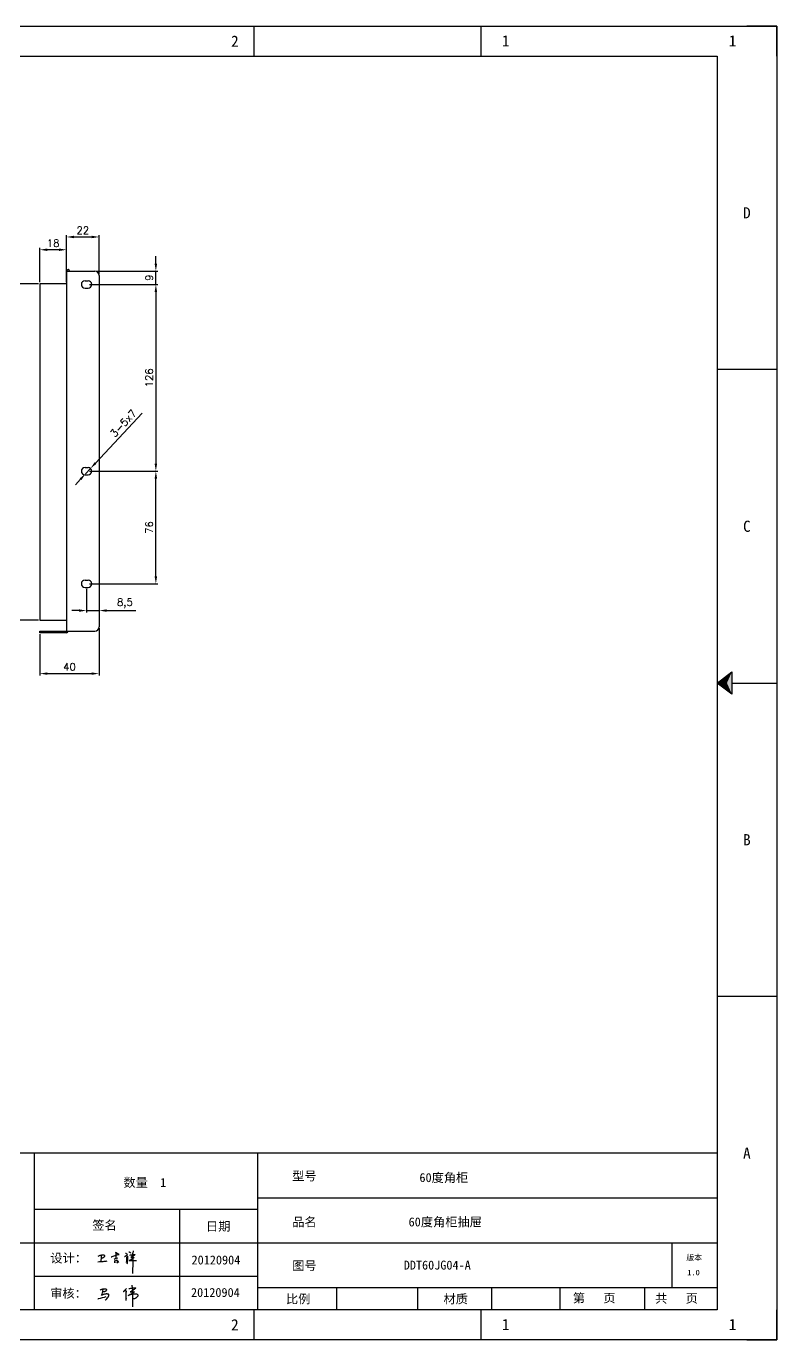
# Model space of a CAD drawing. Header units: millimetres. Extents: x -43476 to -13830, y -16942 to 55335.
# Drawn here: x -25686 to -25179, y 33337 to 34223 of the extents above; entities that cross this region are included whole.
import ezdxf
from ezdxf.enums import TextEntityAlignment as Align

# ---------------------------------------------------------------- set-up
doc = ezdxf.new("R2010")
doc.units = ezdxf.units.MM
doc.linetypes.add('DOT', pattern=[0.25, 0, -0.25])
doc.layers.add('dim', color=2, linetype='Continuous', lineweight=9)
doc.layers.add('print', color=30, linetype='Continuous')
doc.styles.add('Dartop', font='')
doc.styles.add('hzHT', font='simhei.ttf')
doc.styles.get("Standard").update_dxf_attribs({"font": 'txt', "bigfont": 'gbcbig.shx'})
doc.styles.get('Dartop').set_extended_font_data('FangSong_GB2312')
doc.dimstyles.new('small', dxfattribs={"dimtxt": 5, "dimasz": 5, "dimexe": 1.25, "dimexo": 1, "dimgap": 2, "dimtad": 1, "dimtxsty": 'Standard', "dimcen": 2.5, "dimadec": 0, "dimazin": 0, "dimtfac": 1, "dimtmove": 0, "dimatfit": 3, "dimfxl": 0, "dimarcsym": 0})

# ---------------------------------------------------------------- blocks, each defined once
blk = doc.blocks.new('*U4')
at = {"color": 254, "linetype": 'Continuous', "extrusion": (0, 0, -1)}
for points in [[(-33.167, 11), (-33, 11), (-33.25, 11.188)], [(-33.167, 11), (-33.25, 10.812), (-33, 11)], [(-33.167, 11), (-33.25, 11.188), (-33.25, 10.812)]]:
    blk.add_solid(points, dxfattribs=at)
blk = doc.blocks.new('h')
for p, q in [((20773.3, -2331.8), (20775.3, -2338.7)), ((20789.1, -2340.9), (20773.5, -2331.9)), ((20775.3, -2338.7), (20775.6, -2351.2)), ((20845.7, -2343.5), (20848.4, -2353)), ((20768.1, -2360.9), (20773, -2359.1)), ((20769.5, -2366.9), (20769.8, -2370.6)), ((20769.8, -2370.6), (20770.9, -2378)), ((20770.9, -2378), (20771.5, -2370.6)), ((20772.4, -2369.3), (20774.9, -2367.8)), ((20773, -2359.1), (20784.1, -2355.2)), ((20775.6, -2351.2), (20775.5, -2357.3)), ((20782.2, -2369.2), (20780, -2377.1)), ((20780, -2377.1), (20788.3, -2371.3)), ((20780.1, -2366.4), (20780.8, -2366.4)), ((20781.9, -2367.4), (20782.2, -2369.2)), ((20848.9, -2370.3), (20847.9, -2424)), ((20848.4, -2353), (20848.9, -2370.3))]:
    blk.add_line(p, q)
for points in [[(20699.1, -2348.2, -0.029745), (20704.6, -2345.4, -0.046842), (20708.4, -2344.2, -0.00919), (20714.3, -2343, -0.018517), (20717.2, -2342.5, -0.037841), (20720.3, -2342.4, -0.039541), (20723.2, -2342.8, -0.149785), (20726, -2344.3, -0.204935), (20726.9, -2346.6, -0.074872), (20726.5, -2348.3, -0.061615), (20725.6, -2350.3, -0.034204), (20723.8, -2352.6, -0.045776), (20722.3, -2354.1, -0.054985), (20720.4, -2355.3, -0.036348), (20717.3, -2356.5, -0.067752), (20715.7, -2356.8, -0.043553), (20713.2, -2356.7)], [(20755, -2351.9, -0.024077), (20759.9, -2350.1, -0.013147), (20768.7, -2346.5, -0.00522), (20775.4, -2344.1, -0.018517), (20777.3, -2343.4, -0.008274), (20786.3, -2341, -0.039541), (20788.3, -2340.8, -0.079216), (20789.4, -2341, -0.204935)], [(20816.8, -2335, -0.053561), (20819.6, -2336.1, -0.075272), (20821.3, -2337.3, -0.005295), (20822.5, -2338.5, -0.009337), (20823.1, -2339.1, -0.026146), (20823.7, -2339.8, -0.016644), (20824.5, -2340.9)], [(20832.1, -2329.2, -0.053561), (20834.9, -2330.3, -0.075272), (20836.7, -2331.5, -0.005295), (20837.8, -2332.6, -0.009337), (20838.5, -2333.3, -0.026146), (20839, -2334, -0.016644), (20839.8, -2335.1)], [(20836, -2343.7, -0.02797), (20842.1, -2342.6, -0.048868), (20845.6, -2342.2, -0.00919), (20851.1, -2341.4, -0.018517), (20853.9, -2341.1, -0.037841), (20856.7, -2341.2, -0.039541), (20859.4, -2341.6, -0.018282), (20840.6, -2354.7, -0.000937)], [(20847.6, -2340.2, 0.021784), (20849.6, -2335.9, 0.028296), (20850.8, -2332.4, 0.008136), (20851.9, -2328.2, 0.028913), (20852.2, -2327, 0.08193), (20852.1, -2325.9, 0.075058), (20851.7, -2324.7, 0.275043)], [(20696.6, -2372.4, 0.002073), (20710.6, -2371.9, 0.016137), (20719.6, -2371.3, 0.008314), (20736.9, -2369.3)], [(20813.5, -2350.1, 0.007348), (20815.9, -2348.7, 0.008421), (20818, -2347.3, 0.009459), (20819.7, -2346.2, -0.016325), (20820.7, -2345.5, -0.173771), (20821.8, -2345.3, -0.085159), (20823.9, -2346, -0.125883), (20826, -2347.9, -0.160659), (20826.6, -2350.1, -0.010447), (20826.5, -2352.3, -0.008247), (20826.2, -2355.1, -0.002698), (20825.3, -2374, 0.001562), (20823.9, -2383.7, 0.016137)]]:
    blk.add_lwpolyline(points, format="xyb")
for points in [[(20711.3, -2343.5), (20711.3, -2343.5), (20711.5, -2355.8), (20710.7, -2368), (20710.6, -2371.9)], [(20821.5, -2350.6), (20822.4, -2359.2), (20822.2, -2364.9), (20821.7, -2369), (20821.3, -2376.3), (20823.6, -2368.5), (20827.2, -2366.3), (20829.5, -2366.3)], [(20840.6, -2354.7), (20850, -2354.7), (20855, -2354.3), (20845.9, -2361.1), (20840.5, -2364), (20833, -2367.5), (20863.2, -2367.4), (20865.9, -2367.3)]]:
    blk.add_lwpolyline(points)
for centre, radius, start, end in [((20773.7, -2371.2), 2.3, 121.9907, 163.6016), ((20787.5, -2406), 40.3, 100.6183, 108.2482), ((20780.8, -2367.6), 1.15, 9.4675, 90)]:
    blk.add_arc(centre, radius, start, end)
blk = doc.blocks.new('*D89')
at = {"layer": 'Defpoints', "color": 0, "transparency": 16777216}
for p in [(-25676.57, 34049.18), (-25700.32, 33822.18), (-25676.57, 33822.18)]:
    blk.add_point(p, dxfattribs=at)
at = {"layer": 'dim', "color": 0, "lineweight": -2, "transparency": 16777216}
for p, q in [((-25677.57, 34049.18), (-25701.57, 34049.18)), ((-25700.32, 34044.18), (-25700.32, 33827.18)), ((-25677.57, 33822.18), (-25701.57, 33822.18))]:
    blk.add_line(p, q, dxfattribs=at)
at = {"layer": 'dim', "color": 0, "transparency": 16777216}
for points in [[(-25701.16, 34044.18), (-25699.49, 34044.18), (-25700.32, 34049.18)], [(-25701.16, 33827.18), (-25699.49, 33827.18), (-25700.32, 33822.18)]]:
    blk.add_solid(points, dxfattribs=at)
at = {"layer": 'dim', "color": 0, "transparency": 16777216, "insert": (-25704.82, 33935.68), "char_height": 5, "attachment_point": 5, "rotation": 90}
blk.add_mtext('227', dxfattribs=at)
blk = doc.blocks.new('*D91')
at = {"layer": 'Defpoints', "color": 0, "transparency": 16777216}
for p in [(-25636.57, 34080.69), (-25658.57, 34057.68), (-25636.57, 34054.68)]:
    blk.add_point(p, dxfattribs=at)
at = {"layer": 'dim', "color": 0, "lineweight": -2, "transparency": 16777216}
for p, q in [((-25658.57, 34058.68), (-25658.57, 34081.94)), ((-25653.57, 34080.69), (-25641.57, 34080.69)), ((-25636.57, 34055.68), (-25636.57, 34081.94))]:
    blk.add_line(p, q, dxfattribs=at)
at = {"layer": 'dim', "color": 0, "transparency": 16777216}
for points in [[(-25653.57, 34081.52), (-25653.57, 34079.86), (-25658.57, 34080.69)], [(-25641.57, 34081.52), (-25641.57, 34079.86), (-25636.57, 34080.69)]]:
    blk.add_solid(points, dxfattribs=at)
at = {"layer": 'dim', "color": 0, "transparency": 16777216, "insert": (-25647.57, 34085.19), "char_height": 5, "attachment_point": 5}
blk.add_mtext('22', dxfattribs=at)
blk = doc.blocks.new('*D92')
at = {"layer": 'Defpoints', "color": 0, "transparency": 16777216}
for p in [(-25676.57, 34072.08), (-25676.57, 34049.18), (-25658.57, 34049.18)]:
    blk.add_point(p, dxfattribs=at)
at = {"layer": 'dim', "color": 0, "lineweight": -2, "transparency": 16777216}
for p, q in [((-25676.57, 34050.18), (-25676.57, 34073.33)), ((-25663.57, 34072.08), (-25671.57, 34072.08)), ((-25658.57, 34050.18), (-25658.57, 34073.33))]:
    blk.add_line(p, q, dxfattribs=at)
at = {"layer": 'dim', "color": 0, "transparency": 16777216}
for points in [[(-25671.57, 34072.91), (-25671.57, 34071.24), (-25676.57, 34072.08)], [(-25663.57, 34072.91), (-25663.57, 34071.24), (-25658.57, 34072.08)]]:
    blk.add_solid(points, dxfattribs=at)
at = {"layer": 'dim', "color": 0, "transparency": 16777216, "insert": (-25667.57, 34076.58), "char_height": 5, "attachment_point": 5}
blk.add_mtext('18', dxfattribs=at)
blk = doc.blocks.new('*D93')
at = {"layer": 'Defpoints', "color": 0, "transparency": 16777216}
for p in [(-25636.57, 33817.68), (-25676.57, 33813.68), (-25636.57, 33786.05)]:
    blk.add_point(p, dxfattribs=at)
at = {"layer": 'dim', "color": 0, "lineweight": -2, "transparency": 16777216}
for p, q in [((-25636.57, 33816.68), (-25636.57, 33784.8)), ((-25676.57, 33812.68), (-25676.57, 33784.8)), ((-25671.57, 33786.05), (-25641.57, 33786.05))]:
    blk.add_line(p, q, dxfattribs=at)
at = {"layer": 'dim', "color": 0, "transparency": 16777216}
for points in [[(-25671.57, 33786.88), (-25671.57, 33785.22), (-25676.57, 33786.05)], [(-25641.57, 33786.88), (-25641.57, 33785.22), (-25636.57, 33786.05)]]:
    blk.add_solid(points, dxfattribs=at)
at = {"layer": 'dim', "color": 0, "transparency": 16777216, "insert": (-25656.57, 33790.55), "char_height": 5, "attachment_point": 5}
blk.add_mtext('40', dxfattribs=at)
blk = doc.blocks.new('*D98')
at = {"layer": 'Defpoints', "color": 0, "transparency": 16777216}
for p in [(-25639.57, 34057.68), (-25598.29, 34057.68), (-25644.07, 34048.68)]:
    blk.add_point(p, dxfattribs=at)
at = {"layer": 'dim', "color": 0, "lineweight": -2, "transparency": 16777216}
for p, q in [((-25598.29, 34062.68), (-25598.29, 34067.68)), ((-25638.57, 34057.68), (-25597.04, 34057.68)), ((-25598.29, 34048.68), (-25598.29, 34057.68)), ((-25643.07, 34048.68), (-25597.04, 34048.68)), ((-25598.29, 34043.68), (-25598.29, 34038.68))]:
    blk.add_line(p, q, dxfattribs=at)
at = {"layer": 'dim', "color": 0, "transparency": 16777216}
for points in [[(-25599.13, 34062.68), (-25597.46, 34062.68), (-25598.29, 34057.68)], [(-25599.13, 34043.68), (-25597.46, 34043.68), (-25598.29, 34048.68)]]:
    blk.add_solid(points, dxfattribs=at)
at = {"layer": 'dim', "color": 0, "transparency": 16777216, "insert": (-25602.79, 34053.18), "char_height": 5, "attachment_point": 5, "rotation": 90}
blk.add_mtext('9', dxfattribs=at)
blk = doc.blocks.new('*D99')
at = {"layer": 'Defpoints', "color": 0, "transparency": 16777216}
for p in [(-25644.07, 34048.68), (-25644.07, 33922.68), (-25598.29, 33922.68)]:
    blk.add_point(p, dxfattribs=at)
at = {"layer": 'dim', "color": 0, "lineweight": -2, "transparency": 16777216}
for p, q in [((-25643.07, 34048.68), (-25597.04, 34048.68)), ((-25598.29, 34043.68), (-25598.29, 33927.68)), ((-25643.07, 33922.68), (-25597.04, 33922.68))]:
    blk.add_line(p, q, dxfattribs=at)
at = {"layer": 'dim', "color": 0, "transparency": 16777216}
for points in [[(-25599.13, 34043.68), (-25597.46, 34043.68), (-25598.29, 34048.68)], [(-25599.13, 33927.68), (-25597.46, 33927.68), (-25598.29, 33922.68)]]:
    blk.add_solid(points, dxfattribs=at)
at = {"layer": 'dim', "color": 0, "transparency": 16777216, "insert": (-25602.79, 33985.68), "char_height": 5, "attachment_point": 5, "rotation": 90}
blk.add_mtext('126', dxfattribs=at)
blk = doc.blocks.new('*D100')
at = {"layer": 'Defpoints', "color": 0, "transparency": 16777216}
for p in [(-25644.07, 33922.68), (-25598.29, 33922.68), (-25644.07, 33846.68)]:
    blk.add_point(p, dxfattribs=at)
at = {"layer": 'dim', "color": 0, "lineweight": -2, "transparency": 16777216}
for p, q in [((-25643.07, 33922.68), (-25597.04, 33922.68)), ((-25598.29, 33851.68), (-25598.29, 33917.68)), ((-25643.07, 33846.68), (-25597.04, 33846.68))]:
    blk.add_line(p, q, dxfattribs=at)
at = {"layer": 'dim', "color": 0, "transparency": 16777216}
for points in [[(-25599.13, 33917.68), (-25597.46, 33917.68), (-25598.29, 33922.68)], [(-25599.13, 33851.68), (-25597.46, 33851.68), (-25598.29, 33846.68)]]:
    blk.add_solid(points, dxfattribs=at)
at = {"layer": 'dim', "color": 0, "transparency": 16777216, "insert": (-25602.79, 33884.68), "char_height": 5, "attachment_point": 5, "rotation": 90}
blk.add_mtext('76', dxfattribs=at)
blk = doc.blocks.new('*D101')
at = {"layer": 'Defpoints', "color": 0, "transparency": 16777216}
for p in [(-25645.07, 33844.18), (-25636.57, 33846.68), (-25636.57, 33828.59)]:
    blk.add_point(p, dxfattribs=at)
at = {"layer": 'dim', "color": 0, "lineweight": -2, "transparency": 16777216}
for p, q in [((-25645.07, 33843.18), (-25645.07, 33827.34)), ((-25636.57, 33845.68), (-25636.57, 33827.34)), ((-25650.07, 33828.59), (-25655.07, 33828.59)), ((-25645.07, 33828.59), (-25636.57, 33828.59)), ((-25631.57, 33828.59), (-25611.74, 33828.59))]:
    blk.add_line(p, q, dxfattribs=at)
at = {"layer": 'dim', "color": 0, "transparency": 16777216}
for points in [[(-25650.07, 33829.43), (-25650.07, 33827.76), (-25645.07, 33828.59)], [(-25631.57, 33829.43), (-25631.57, 33827.76), (-25636.57, 33828.59)]]:
    blk.add_solid(points, dxfattribs=at)
at = {"layer": 'dim', "color": 0, "transparency": 16777216, "insert": (-25619.16, 33833.51), "char_height": 5, "attachment_point": 5}
blk.add_mtext('8,5', dxfattribs=at)
blk = doc.blocks.new('*D102')
at = {"layer": 'Defpoints', "color": 0, "transparency": 16777216}
for p in [(-25645.78, 33920.85), (-25642.37, 33924.51)]:
    blk.add_point(p, dxfattribs=at)
at = {"layer": 'dim', "color": 0, "lineweight": -2, "transparency": 16777216}
for p, q in [((-25607.63, 33961.85), (-25638.96, 33928.17)), ((-25645.78, 33920.85), (-25642.37, 33924.51)), ((-25649.18, 33917.19), (-25652.59, 33913.53))]:
    blk.add_line(p, q, dxfattribs=at)
at = {"layer": 'dim', "color": 0, "transparency": 16777216}
for points in [[(-25649.79, 33917.75), (-25648.57, 33916.62), (-25645.78, 33920.85)], [(-25639.57, 33928.74), (-25638.35, 33927.6), (-25642.37, 33924.51)]]:
    blk.add_solid(points, dxfattribs=at)
at = {"layer": 'dim', "color": 0, "transparency": 16777216, "insert": (-25620.24, 33954.91), "char_height": 5, "attachment_point": 5, "rotation": 47.06988}
blk.add_mtext('3-5x7', dxfattribs=at)

msp = doc.modelspace()

# ---------------------------------------------------------------- linework, layer by layer
at = {"color": 0, "linetype": 'DOT'}
for p, q in [((-26459.14, 34222.886), (-25199.554, 34222.886)), ((-25179.41, 34202.742), (-25179.41, 33356.693)), ((-25199.554, 33336.549), (-26459.14, 33336.549))]:
    msp.add_line(p, q, dxfattribs=at)
at = {"color": 0}
for p, q in [((-25531.93, 34202.742), (-25531.93, 34222.886)), ((-25378.8, 34202.742), (-25378.8, 34222.886)), ((-25179.41, 34222.886), (-25199.554, 34222.886)), ((-25179.41, 34202.742), (-25179.41, 34222.886)), ((-26418.852, 34202.742), (-25219.698, 34202.742)), ((-25219.698, 34202.742), (-25219.698, 33356.693)), ((-25179.41, 33991.23), (-25219.698, 33991.23)), ((-25209.626, 33779.717), (-25179.41, 33779.717)), ((-25179.41, 33568.205), (-25219.698, 33568.205)), ((-25219.698, 33462.449), (-25831.573, 33462.449)), ((-25680.493, 33462.449), (-25680.493, 33356.693)), ((-25529.412, 33356.693), (-25529.412, 33462.449)), ((-25680.493, 33424.679), (-25529.412, 33424.679)), ((-25582.29, 33424.679), (-25582.29, 33356.693)), ((-25529.412, 33432.233), (-25219.698, 33432.233)), ((-25831.573, 33402.017), (-25680.493, 33402.017)), ((-25680.493, 33402.017), (-25219.698, 33402.017)), ((-25678.442, 33402.017), (-25527.362, 33402.017)), ((-25249.914, 33371.801), (-25249.914, 33402.017)), ((-25680.493, 33379.355), (-25529.412, 33379.355)), ((-25529.412, 33371.801), (-25219.698, 33371.801)), ((-25476.259, 33356.693), (-25476.259, 33371.801)), ((-25421.48, 33356.693), (-25421.48, 33371.801)), ((-25371.682, 33356.693), (-25371.682, 33371.801)), ((-25325.454, 33356.693), (-25325.454, 33371.801)), ((-25268.35, 33356.693), (-25268.35, 33371.801)), ((-25219.698, 33356.693), (-26418.852, 33356.693)), ((-25531.93, 33336.549), (-25531.93, 33356.693)), ((-25378.8, 33336.549), (-25378.8, 33356.693)), ((-25179.41, 33336.549), (-25179.41, 33356.693)), ((-25199.554, 33336.549), (-25179.41, 33336.549))]:
    msp.add_line(p, q, dxfattribs=at)
for p, q in [((-25658.572, 34057.678), (-25658.572, 33814.678)), ((-25658.572, 34057.678), (-25639.572, 34057.678)), ((-25636.572, 34054.678), (-25636.572, 33817.678)), ((-25676.572, 34049.178), (-25676.572, 33822.178)), ((-25658.572, 34049.178), (-25676.572, 34049.178)), ((-25646.072, 34051.178), (-25644.072, 34051.178)), ((-25646.072, 34046.178), (-25644.072, 34046.178)), ((-25646.072, 33925.178), (-25644.072, 33925.178)), ((-25646.072, 33920.178), (-25644.072, 33920.178)), ((-25646.072, 33849.178), (-25644.072, 33849.178)), ((-25646.072, 33844.178), (-25644.072, 33844.178)), ((-25676.572, 33822.178), (-25658.572, 33822.178)), ((-25676.572, 33813.678), (-25676.572, 33814.678)), ((-25676.572, 33814.678), (-25658.572, 33814.678)), ((-25658.572, 33814.678), (-25639.572, 33814.678)), ((-25658.572, 33813.678), (-25676.572, 33813.678)), ((-25614.474, 33373.278), (-25614.04, 33369.657)), ((-25615.61, 33367.026), (-25617.095, 33366.223)), ((-25614.542, 33367.597), (-25615.61, 33367.026)), ((-25615.549, 33368.798), (-25613.661, 33368.798)), ((-25612.655, 33368.89), (-25614.542, 33367.597)), ((-25613.97, 33366.984), (-25614.13, 33358.664)), ((-25614.04, 33369.657), (-25613.97, 33366.984)), ((-25613.661, 33368.798), (-25612.655, 33368.89))]:
    msp.add_line(p, q)
msp.add_lwpolyline([(-25219.698, 33779.717), (-25209.626, 33787.271), (-25209.626, 33772.163), (-25219.698, 33779.717)], close=True, dxfattribs=at)
for points in [[(-25635.961, 33370.104, -0.029745), (-25635.097, 33370.537, -0.0468422), (-25634.513, 33370.725, -0.0091902), (-25633.6, 33370.91, -0.0185172), (-25633.143, 33370.976, -0.0378406), (-25632.671, 33370.991, -0.0395413), (-25632.222, 33370.935, -0.1497852), (-25631.784, 33370.696, -0.2049352), (-25631.65, 33370.349, -0.0748717), (-25631.701, 33370.075, -0.0616146), (-25631.85, 33369.772, -0.0342039), (-25632.12, 33369.416, -0.0457759), (-25632.362, 33369.184, -0.054985), (-25632.655, 33369.001, -0.0363479), (-25633.139, 33368.808, -0.0677521), (-25633.382, 33368.766, -0.0435534), (-25633.763, 33368.786)], [(-25616.476, 33371.025, -0.0279703), (-25615.255, 33371.251, -0.0488679), (-25614.548, 33371.326, -0.0091902), (-25613.435, 33371.491, -0.0185172), (-25612.88, 33371.542, -0.0378406), (-25612.309, 33371.53, -0.0395413), (-25611.771, 33371.434, -0.0182819), (-25615.549, 33368.798, -0.0009369)], [(-25617.095, 33366.223, -0.029745), (-25615.747, 33366.898, -0.0468422), (-25614.835, 33367.191, -0.0091902), (-25613.412, 33367.479, -0.0185172), (-25612.698, 33367.582, -0.0378406), (-25611.962, 33367.605, -0.0395413), (-25611.262, 33367.518, -0.1497852), (-25610.578, 33367.145, -0.2049352), (-25610.369, 33366.604, -0.0748717), (-25610.449, 33366.177, -0.0616146), (-25610.681, 33365.705, -0.0342039), (-25611.103, 33365.148, -0.0457759), (-25611.48, 33364.788, -0.054985), (-25611.936, 33364.501, -0.0363479), (-25612.692, 33364.2, -0.0677521), (-25613.071, 33364.135, -0.0435534), (-25613.666, 33364.166)]]:
    msp.add_lwpolyline(points, format="xyb")
msp.add_lwpolyline([(-25634.057, 33370.822), (-25634.057, 33370.822), (-25634.346, 33369.052), (-25634.821, 33367.387), (-25635.132, 33366.366)])
for centre, radius, start, end in [((-25657.572, 34057.678), 1, 0, 180), ((-25639.572, 34054.678), 3, 0, 90), ((-25646.072, 34048.678), 2.5, 90, 270), ((-25644.072, 34048.678), 2.5, 270, 90), ((-25646.072, 33922.678), 2.5, 90, 270), ((-25644.072, 33922.678), 2.5, 270, 90), ((-25646.072, 33846.678), 2.5, 90, 270), ((-25644.072, 33846.678), 2.5, 270, 90), ((-25658.572, 33814.678), 1, 270, 0), ((-25639.572, 33817.678), 3, 270, 0), ((-25672.231, 33424.733), 76.257, 313.366132, 315.296084), ((-25638.171, 33367.294), 3.193, 281.076982, 291.212632), ((-25708.372, 33652.245), 296.638, 283.91895, 284.971512), ((-25630.254, 33357.922), 9.752, 113.202449, 120.017497), ((-25632.542, 33363.261), 3.943, 102.47486, 113.202449), ((-25626.83, 33337.439), 30.39, 100.36867, 102.47486), ((-25633.177, 33365.799), 2.515, 283.816254, 294.030509), ((-25630.951, 33359.965), 7.49, 96.125337, 100.36867), ((-25632.641, 33364.555), 1.16, 294.836428, 309.901134), ((-25648.106, 33378.823), 22.192, 316.919563, 320.58866), ((-25631.35, 33363.684), 3.75, 87.457037, 96.125337), ((-25631.336, 33363.998), 3.435, 78.399567, 87.457037), ((-25635.53, 33368.042), 5.643, 324.094808, 331.378357), ((-25630.851, 33366.361), 1.022, 44.324655, 78.399567), ((-25631.151, 33365.828), 0.754, 319.573073, 337.48549), ((-25633.227, 33367.487), 3.388, 324.910666, 333.348429), ((-25631.579, 33366.872), 1.65, 326.76781, 340.871018), ((-25630.526, 33366.679), 0.567, 357.998393, 44.324655), ((-25631.08, 33366.699), 1.122, 340.871018, 357.998393), ((-25627.539, 33382.087), 14.915, 299.265464, 300.9495), ((-25593.748, 33257.063), 115.167, 102.46592, 103.2053), ((-25377.748, 33328.265), 243.4, 171.410173, 171.768083), ((-25618.597, 33369.027), 0.488, 52.375745, 91.291159), ((-26047.493, 33382.861), 429.463, 357.565664, 358.057278), ((-25618.764, 33369.103), 0.559, 357.196828, 33.705179), ((-25631.342, 33369.926), 13.166, 352.912546, 354.802684), ((-25626.403, 33369.477), 8.207, 354.802684, 357.196828)]:
    msp.add_arc(centre, radius, start, end)
at = {"layer": 'print'}
msp.add_lwpolyline([(-26459.14, 34222.886), (-25179.41, 34222.886), (-25179.41, 33336.549), (-26459.14, 33336.549)], close=True, dxfattribs=at)

# ---------------------------------------------------------------- block references
at = {"color": 0, "linetype": 'Continuous', "xscale": 40.28805309813855, "yscale": 40.28805309843684, "zscale": 40.28805309843723}
msp.add_blockref('*U4', (-26549.204, 33336.549), dxfattribs=at)
at = {"color": 0, "xscale": 0.1549482039698633, "yscale": 0.1549482039698633, "zscale": 0.1549482039698633}
msp.add_blockref('h', (-28844.403, 33756.816), dxfattribs=at)

# ---------------------------------------------------------------- texts
at = {"color": 0}
for s, height, style, p in [('2', 7.554, 'Dartop', (-25544.988, 34212.814)), ('1', 7.554, 'Dartop', (-25362.299, 34213.054)), ('1', 7.554, 'Dartop', (-25209.169, 34213.054)), ('D', 7.554, 'Dartop', (-25199.554, 34096.986)), ('C', 7.554, 'Dartop', (-25199.554, 33885.474)), ('B', 7.554, 'Dartop', (-25199.554, 33673.961)), ('A', 7.554, 'Dartop', (-25199.554, 33462.449)), ('型号', 6.0432, 'hzHT', (-25498.059, 33447.077)), ('数量  1', 6.0432, 'hzHT', (-25605.765, 33442.64)), ('60度角柜', 6.0432, 'hzHT', (-25403.994, 33445.98)), ('签名', 6.0432, 'hzHT', (-25632.911, 33413.84)), ('日期', 6.0432, 'hzHT', (-25556.23, 33413.096)), ('品名', 6.0432, 'hzHT', (-25498.059, 33416.054)), ('60度角柜抽屉', 6.0432, 'hzHT', (-25403.043, 33416.054)), ('20120904', 6.0432, 'hzHT', (-25557.781, 33390.377)), ('图号', 6.0432, 'hzHT', (-25498.059, 33386.515)), ('DDT60JG04-A', 6.04321, 'hzHT', (-25408.442, 33386.91)), ('版本', 3.777, 'hzHT', (-25235.097, 33391.99)), ('1.0', 3.777, 'Dartop', (-25235.551, 33381.896)), ('20120904', 6.0432, 'hzHT', (-25558.141, 33368.449)), ('比例', 6.0432, 'hzHT', (-25502.273, 33364.09)), ('材质', 6.0432, 'hzHT', (-25396.023, 33364.09)), ('第   页', 6.0432, 'hzHT', (-25302.539, 33364.716)), ('共   页', 6.0432, 'hzHT', (-25247.027, 33364.496)), ('2', 7.554, 'Dartop', (-25544.988, 33346.621)), ('1', 7.554, 'Dartop', (-25362.299, 33346.86)), ('1', 7.554, 'Dartop', (-25209.169, 33346.86))]:
    msp.add_text(s, height=height, dxfattribs=dict(at, style=style)).set_placement(p, align=Align.MIDDLE_CENTER)
at = {"color": 0, "style": 'hzHT'}
for s, p in [('设计：', (-25669.52, 33388.662)), ('审核：', (-25669.61, 33364.864))]:
    msp.add_text(s, height=6.0432, dxfattribs=at).set_placement(p)

# ---------------------------------------------------------------- dimensions: what is measured, and where the dimension line sits
at = {"layer": 'dim'}
for base, p1, p2, picture, middle in [((-25676.572, 34072.076), (-25658.572, 34049.178), (-25676.572, 34049.178), '*D92', (-25667.572, 34076.576)), ((-25636.572, 34080.692), (-25658.572, 34057.678), (-25636.572, 34054.678), '*D91', (-25647.572, 34085.192)), ((-25636.572, 33828.594), (-25645.072, 33844.178), (-25636.572, 33846.678), '*D101', (-25619.156, 33833.511)), ((-25636.572, 33786.051), (-25676.572, 33813.678), (-25636.572, 33817.678), '*D93', (-25656.572, 33790.551))]:
    dim = msp.add_linear_dim(base=base, p1=p1, p2=p2, dimstyle='small', override={"dimpost": '\\X'}, dxfattribs=at)
    dim.commit()
    dim.dimension.update_dxf_attribs({"geometry": picture, "text_midpoint": middle})
for base, p1, p2, picture, middle in [((-25598.293, 34057.678), (-25644.072, 34048.678), (-25639.572, 34057.678), '*D98', (-25602.793, 34053.178)), ((-25700.325, 33822.178), (-25676.572, 34049.178), (-25676.572, 33822.178), '*D89', (-25704.825, 33935.678)), ((-25598.293, 33922.678), (-25644.072, 34048.678), (-25644.072, 33922.678), '*D99', (-25602.793, 33985.678)), ((-25598.293, 33922.678), (-25644.072, 33846.678), (-25644.072, 33922.678), '*D100', (-25602.793, 33884.678))]:
    dim = msp.add_linear_dim(base=base, p1=p1, p2=p2, angle=90, dimstyle='small', override={"dimpost": '\\X'}, dxfattribs=at)
    dim.commit()
    dim.dimension.update_dxf_attribs({"geometry": picture, "text_midpoint": middle})
dim = msp.add_diameter_dim_2p(p1=(-25645.775, 33920.847), p2=(-25642.37, 33924.508), text='3-5x7', dimstyle='small', override={"dimpost": '\\X'}, dxfattribs=at)
dim.commit()
dim.dimension.update_dxf_attribs({"geometry": '*D102', "text_midpoint": (-25616.942, 33951.843), "dimtype": 163})

doc.saveas('drawing.dxf')
